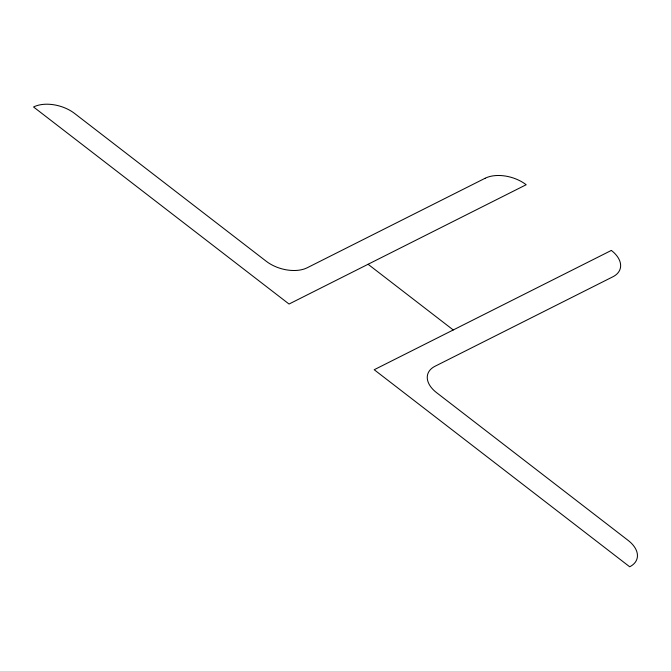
<?xml version="1.0" encoding="UTF-8"?>
<svg xmlns="http://www.w3.org/2000/svg" width="671" height="671" viewBox="0 0 671 671"><rect width="100%" height="100%" fill="white"/><g stroke="black" fill="none" stroke-linecap="round" stroke-linejoin="round"><path stroke-width="1.01" d="M368.085 264.273L453.252 329.964M485.125 178.26L307.276 267.737A29.818 17.983 16.4 0 1 266.219 261.254L74.598 113.458A29.818 17.983 16.4 0 0 33.55 106.983L289.042 304.038L526.181 184.735A29.818 17.983 16.4 0 0 485.125 178.26M611.348 250.426L374.2 369.729L629.692 566.785A29.818 17.983 16.4 0 0 628.165 540.423L436.544 392.627A29.818 17.983 16.4 0 1 435.018 366.265L612.875 276.788A29.818 17.983 16.4 0 0 611.348 250.426"/></g></svg>
